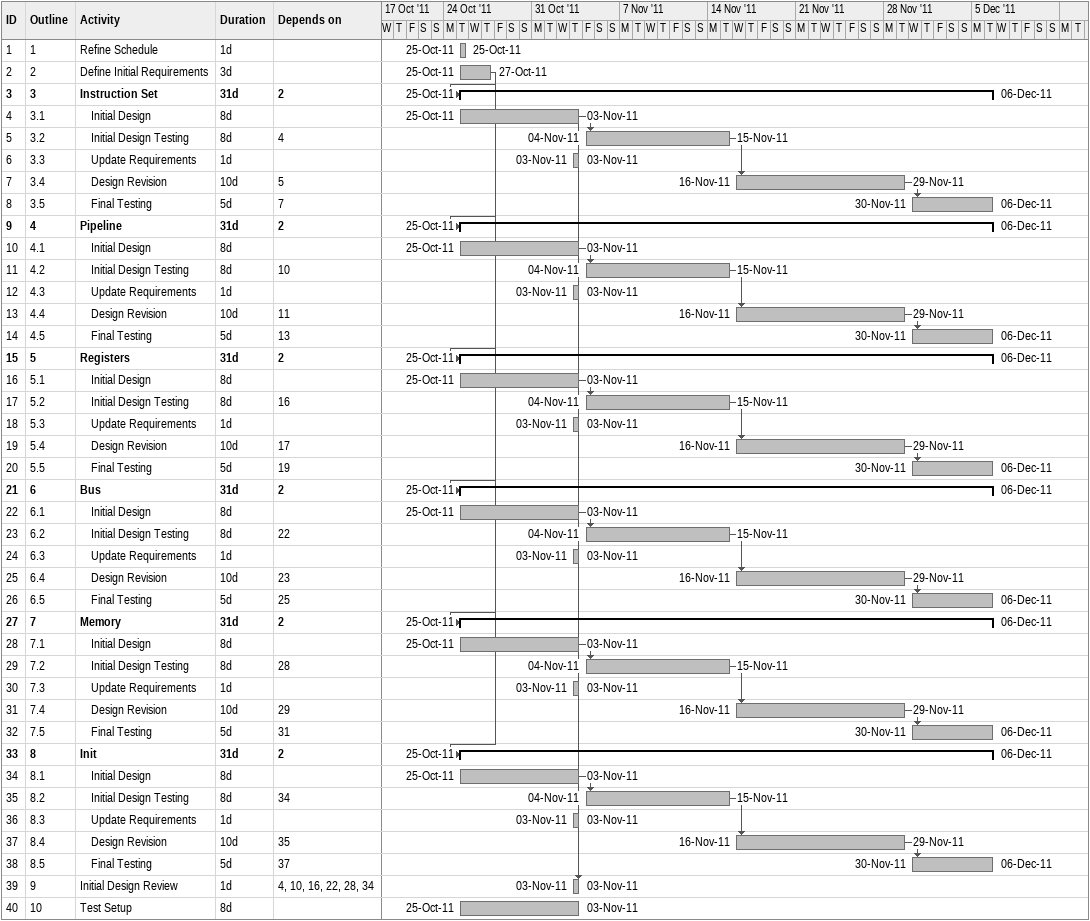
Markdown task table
| ID | WBS | Task | Duration | Start | Finish | Predecessors |
|---|---|---|---|---|---|---|
| 1 | 1 | Refine Schedule | 1d | 2011-10-25 | 2011-10-25 |  |
| 2 | 2 | Define Initial Requirements | 3d | 2011-10-25 | 2011-10-27 |  |
| 3 | 3 | **Instruction Set** | 31d | 2011-10-25 | 2011-12-06 | 2 |
| 4 | 3.1 | Initial Design | 8d | 2011-10-25 | 2011-11-03 |  |
| 5 | 3.2 | Initial Design Testing | 8d | 2011-11-04 | 2011-11-15 | 4 |
| 6 | 3.3 | Update Requirements | 1d | 2011-11-03 | 2011-11-03 |  |
| 7 | 3.4 | Design Revision | 10d | 2011-11-16 | 2011-11-29 | 5 |
| 8 | 3.5 | Final Testing | 5d | 2011-11-30 | 2011-12-06 | 7 |
| 9 | 4 | **Pipeline** | 31d | 2011-10-25 | 2011-12-06 | 2 |
| 10 | 4.1 | Initial Design | 8d | 2011-10-25 | 2011-11-03 |  |
| 11 | 4.2 | Initial Design Testing | 8d | 2011-11-04 | 2011-11-15 | 10 |
| 12 | 4.3 | Update Requirements | 1d | 2011-11-03 | 2011-11-03 |  |
| 13 | 4.4 | Design Revision | 10d | 2011-11-16 | 2011-11-29 | 11 |
| 14 | 4.5 | Final Testing | 5d | 2011-11-30 | 2011-12-06 | 13 |
| 15 | 5 | **Registers** | 31d | 2011-10-25 | 2011-12-06 | 2 |
| 16 | 5.1 | Initial Design | 8d | 2011-10-25 | 2011-11-03 |  |
| 17 | 5.2 | Initial Design Testing | 8d | 2011-11-04 | 2011-11-15 | 16 |
| 18 | 5.3 | Update Requirements | 1d | 2011-11-03 | 2011-11-03 |  |
| 19 | 5.4 | Design Revision | 10d | 2011-11-16 | 2011-11-29 | 17 |
| 20 | 5.5 | Final Testing | 5d | 2011-11-30 | 2011-12-06 | 19 |
| 21 | 6 | **Bus** | 31d | 2011-10-25 | 2011-12-06 | 2 |
| 22 | 6.1 | Initial Design | 8d | 2011-10-25 | 2011-11-03 |  |
| 23 | 6.2 | Initial Design Testing | 8d | 2011-11-04 | 2011-11-15 | 22 |
| 24 | 6.3 | Update Requirements | 1d | 2011-11-03 | 2011-11-03 |  |
| 25 | 6.4 | Design Revision | 10d | 2011-11-16 | 2011-11-29 | 23 |
| 26 | 6.5 | Final Testing | 5d | 2011-11-30 | 2011-12-06 | 25 |
| 27 | 7 | **Memory** | 31d | 2011-10-25 | 2011-12-06 | 2 |
| 28 | 7.1 | Initial Design | 8d | 2011-10-25 | 2011-11-03 |  |
| 29 | 7.2 | Initial Design Testing | 8d | 2011-11-04 | 2011-11-15 | 28 |
| 30 | 7.3 | Update Requirements | 1d | 2011-11-03 | 2011-11-03 |  |
| 31 | 7.4 | Design Revision | 10d | 2011-11-16 | 2011-11-29 | 29 |
| 32 | 7.5 | Final Testing | 5d | 2011-11-30 | 2011-12-06 | 31 |
| 33 | 8 | **Init** | 31d | 2011-10-25 | 2011-12-06 | 2 |
| 34 | 8.1 | Initial Design | 8d | 2011-10-25 | 2011-11-03 |  |
| 35 | 8.2 | Initial Design Testing | 8d | 2011-11-04 | 2011-11-15 | 34 |
| 36 | 8.3 | Update Requirements | 1d | 2011-11-03 | 2011-11-03 |  |
| 37 | 8.4 | Design Revision | 10d | 2011-11-16 | 2011-11-29 | 35 |
| 38 | 8.5 | Final Testing | 5d | 2011-11-30 | 2011-12-06 | 37 |
| 39 | 9 | Initial Design Review | 1d | 2011-11-03 | 2011-11-03 | 4, 10, 16, 22, 28, 34 |
| 40 | 10 | Test Setup | 8d | 2011-10-25 | 2011-11-03 |  |
